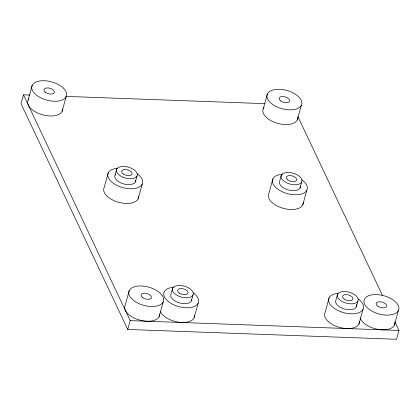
<?xml version="1.0" encoding="UTF-8"?>
<svg xmlns="http://www.w3.org/2000/svg" width="420" height="420" viewBox="0 0 420 420"><rect width="100%" height="100%" fill="white"/><g stroke="black" fill="none" stroke-linecap="round" stroke-linejoin="round"><path stroke-width="0.63" d="M29.909 95.067L23.452 94.831L21 103.667L127.743 329.453L396.548 339.276L399 330.445L394.957 321.893M28.124 100.044L32.209 85.323M62.076 111.373L66.16 96.647A17.955 9.434 15.5 0 0 44.331 80.724A17.955 9.434 15.5 0 0 37.06 95.587A17.955 9.434 15.5 0 0 66.16 96.647M108.25 172.825L104.165 187.546A17.955 9.434 15.5 0 0 119.191 202.456A17.955 9.434 15.5 0 0 138.621 196.455M115.038 175.088L116.671 169.197M115.631 174.242A10.773 5.659 15.5 0 0 115.143 178.117L116.24 179.723A10.773 5.659 15.5 0 0 134.41 183.099L135.408 181.881L137.041 175.996A10.773 5.659 15.5 0 0 123.947 166.441A10.773 5.659 15.5 0 0 119.579 175.355A10.773 5.659 15.5 0 0 137.041 175.996M138.117 198.87L142.196 184.149M129.25 290.588L125.165 305.308A17.955 9.434 15.5 0 0 140.196 320.219A17.955 9.434 15.5 0 0 159.626 314.223M127.743 329.453L130.195 320.623L23.452 94.831M159.117 316.633L163.202 301.912A17.955 9.434 15.5 0 0 141.372 285.983A17.955 9.434 15.5 0 0 134.101 300.851A17.955 9.434 15.5 0 0 163.202 301.912M172.641 288.215L171.008 294.105A10.773 5.659 15.5 0 0 171.113 297.134L172.21 298.741A10.773 5.659 15.5 0 0 190.381 302.117L191.378 300.904L193.011 295.013A10.773 5.659 15.5 0 0 179.917 285.458A10.773 5.659 15.5 0 0 175.555 294.373A10.773 5.659 15.5 0 0 193.011 295.013M194.087 317.887L198.166 303.167M263.329 108.638L267.414 93.917M272.89 178.841L268.81 193.562A17.955 9.434 15.5 0 0 283.836 208.472A17.955 9.434 15.5 0 0 303.266 202.477M281.316 175.214L279.683 181.104A10.773 5.659 15.5 0 0 279.788 184.133L280.885 185.74A10.773 5.659 15.5 0 0 299.05 189.116L300.053 187.903L301.686 182.012A10.773 5.659 15.5 0 0 288.587 172.457A10.773 5.659 15.5 0 0 284.225 181.372A10.773 5.659 15.5 0 0 301.686 182.012M297.281 119.968L301.366 105.247A17.955 9.434 15.5 0 0 279.536 89.318A17.955 9.434 15.5 0 0 272.265 104.181A17.955 9.434 15.5 0 0 301.366 105.247M302.757 204.887L306.842 190.166M329.112 297.89L325.028 312.611A17.955 9.434 15.5 0 0 340.058 327.521A17.955 9.434 15.5 0 0 359.489 321.526M337.533 294.268L335.9 300.153A10.773 5.659 15.5 0 0 336.005 303.182L337.103 304.789A10.773 5.659 15.5 0 0 355.273 308.17L356.27 306.952L357.908 301.061A10.773 5.659 15.5 0 0 344.81 291.506A10.773 5.659 15.5 0 0 340.447 300.426A10.773 5.659 15.5 0 0 357.908 301.061M358.979 323.941L363.064 309.215M394.322 325.232L398.407 310.506A17.955 9.434 15.5 0 0 376.577 294.583A17.955 9.434 15.5 0 0 369.306 309.445A17.955 9.434 15.5 0 0 398.407 310.506M65.803 96.38L264.973 103.656M130.195 320.623L399 330.445M297.948 116.697L382.651 295.858M62.585 108.959A17.955 9.434 15.5 0 1 42.021 114.639A17.955 9.434 15.5 0 1 28.817 98.973M297.791 117.553A17.955 9.434 15.5 0 1 277.226 123.239A17.955 9.434 15.5 0 1 264.028 107.567M394.832 322.817A17.955 9.434 15.5 0 1 379.06 329.548A17.955 9.434 15.5 0 1 360.134 317.887M194.597 315.478A17.955 9.434 15.5 0 1 179.728 322.324A17.955 9.434 15.5 0 1 160.309 311.614M137.345 173.885A17.955 9.434 15.5 0 1 136.222 188.181A17.955 9.434 15.5 0 1 110.365 180.673A17.955 9.434 15.5 0 1 117.92 168.247M135.713 180.437A10.773 5.659 15.5 0 1 135.408 181.881M301.991 179.902A17.955 9.434 15.5 0 1 300.862 194.197A17.955 9.434 15.5 0 1 275.011 186.69A17.955 9.434 15.5 0 1 282.566 174.263M300.358 186.454A10.773 5.659 15.5 0 1 300.053 187.903M358.213 298.951A17.955 9.434 15.5 0 1 357.252 313.205A17.955 9.434 15.5 0 1 331.464 305.991A17.955 9.434 15.5 0 1 338.195 293.354M356.381 304.453A10.773 5.659 15.5 0 1 356.27 306.952M193.316 292.903A17.955 9.434 15.5 0 1 192.192 307.199A17.955 9.434 15.5 0 1 166.336 299.691A17.955 9.434 15.5 0 1 173.891 287.264M191.683 299.455A10.773 5.659 15.5 0 1 191.378 300.904M123.218 173.975A5.386 2.83 15.5 0 0 131.948 174.295A5.386 2.83 15.5 0 0 125.402 169.517A5.386 2.83 15.5 0 0 123.218 173.975M287.863 179.991A5.386 2.83 15.5 0 0 296.594 180.311A5.386 2.83 15.5 0 0 290.042 175.534A5.386 2.83 15.5 0 0 287.863 179.991M344.085 299.045A5.386 2.83 15.5 0 0 352.816 299.36A5.386 2.83 15.5 0 0 346.264 294.583A5.386 2.83 15.5 0 0 344.085 299.045M179.188 292.997A5.386 2.83 15.5 0 0 187.918 293.312A5.386 2.83 15.5 0 0 181.372 288.535A5.386 2.83 15.5 0 0 179.188 292.997M280.754 100.963A5.386 2.83 15.5 0 0 289.485 101.278A5.386 2.83 15.5 0 0 282.933 96.5A5.386 2.83 15.5 0 0 280.754 100.963M45.549 92.363A5.386 2.83 15.5 0 0 54.28 92.683A5.386 2.83 15.5 0 0 47.728 87.906A5.386 2.83 15.5 0 0 45.549 92.363M142.59 297.628A5.386 2.83 15.5 0 0 151.316 297.948A5.386 2.83 15.5 0 0 144.769 293.171A5.386 2.83 15.5 0 0 142.59 297.628M377.795 306.222A5.386 2.83 15.5 0 0 386.521 306.542A5.386 2.83 15.5 0 0 379.974 301.765A5.386 2.83 15.5 0 0 377.795 306.222"/></g></svg>
